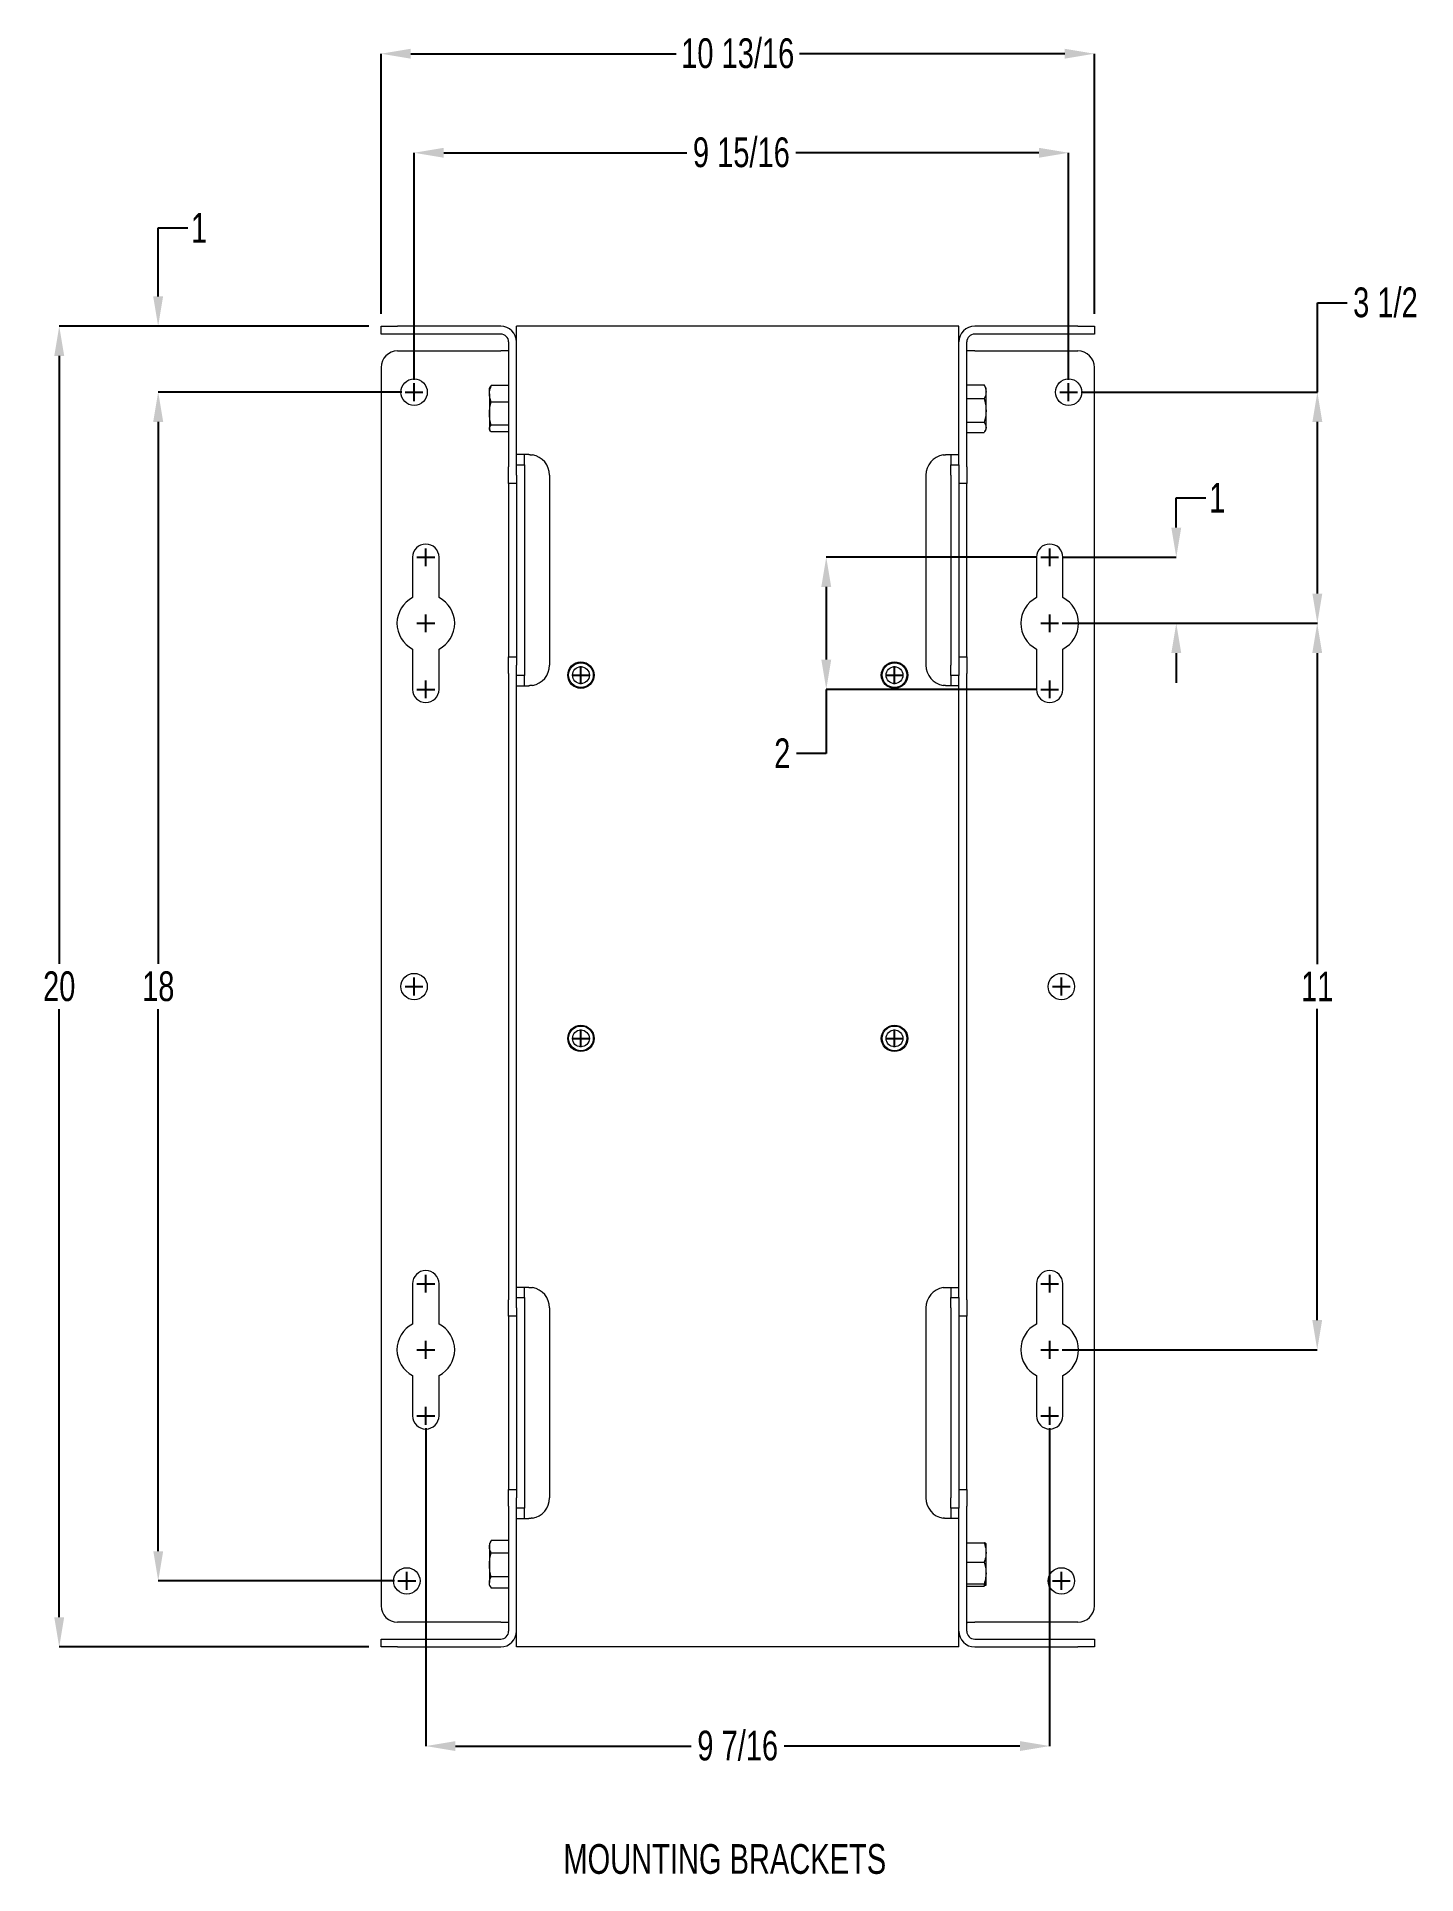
# Model space of a CAD drawing. Header units: inches. Extents: x 1.89 to 8.86, y 1.24 to 10.52.
import ezdxf

# ---------------------------------------------------------------- set-up
doc = ezdxf.new("R2010")
doc.units = ezdxf.units.IN
doc.header["$MEASUREMENT"] = 0
doc.header["$PDSIZE"] = -1
doc.layers.add('DIM', color=1, linetype='Continuous')
doc.styles.add('SLDTEXTSTYLE0', font='ARIAL.TTF', dxfattribs={"width": 0.7})
doc.dimstyles.new('SLDDIMSTYLE0', dxfattribs={"dimtxt": 0.15, "dimasz": 0.15, "dimexe": 0, "dimexo": 0.0625, "dimgap": 0.0375, "dimtad": 0, "dimtih": 1, "dimtoh": 1, "dimdec": 0, "dimlfac": 3, "dimrnd": 1e-09, "dimzin": 12, "dimdsep": 46, "dimtxsty": 'SLDTEXTSTYLE0', "dimsah": 1, "dimcen": 0.09, "dimadec": 0, "dimazin": 0, "dimtfac": 1, "dimtdec": 0, "dimtofl": 0, "dimtmove": 0, "dimatfit": 3, "dimfxl": 0, "dimtolj": 1, "dimtzin": 12, "dimarcsym": 0})
doc.dimstyles.new('SLDDIMSTYLE2', dxfattribs={"dimtxt": 0.15, "dimasz": 0.15, "dimexe": 0, "dimexo": 0.0625, "dimgap": 0.0375, "dimtad": 0, "dimtih": 1, "dimtoh": 1, "dimdec": 0, "dimlfac": 3, "dimrnd": 1e-09, "dimzin": 12, "dimdsep": 46, "dimtxsty": 'SLDTEXTSTYLE0', "dimsah": 1, "dimcen": 0.09, "dimadec": 0, "dimazin": 0, "dimtfac": 1, "dimtdec": 0, "dimtofl": 0, "dimtmove": 0, "dimatfit": 3, "dimfxl": 0, "dimtolj": 1, "dimtzin": 12, "dimarcsym": 0})

# ---------------------------------------------------------------- blocks, each defined once
blk = doc.blocks.new('*D12')
at = {"layer": 'DEFPOINTS', "color": 0}
for p in [(7.1028, 9.9302), (3.7978, 8.7219), (7.1028, 8.7219)]:
    blk.add_point(p, dxfattribs=at)
at = {"layer": 'DIM', "color": 0, "lineweight": -2}
for p, q in [((3.7978, 8.7844), (3.7978, 9.9302)), ((3.9478, 9.9302), (5.1745, 9.9302)), ((6.9528, 9.9302), (5.7261, 9.9302)), ((7.1028, 8.7844), (7.1028, 9.9302))]:
    blk.add_line(p, q, dxfattribs=at)
at = {"layer": 'DIM', "color": 0}
for points in [[(3.9478, 9.9552), (3.9478, 9.9052), (3.7978, 9.9302)], [(6.9528, 9.9552), (6.9528, 9.9052), (7.1028, 9.9302)]]:
    blk.add_solid(points, dxfattribs=at)
at = {"layer": 'DIM', "color": 0, "insert": (5.4503, 10.0078), "char_height": 0.15, "attachment_point": 2, "style": 'SLDTEXTSTYLE0'}
blk.add_mtext('\\A1;9 15/16', dxfattribs=at)
blk = doc.blocks.new('*D13')
at = {"layer": 'DEFPOINTS', "color": 0}
for p in [(3.7978, 8.7219), (2.5061, 2.7219), (3.7611, 2.7219)]:
    blk.add_point(p, dxfattribs=at)
at = {"layer": 'DIM', "color": 0, "lineweight": -2}
for p, q in [((3.7353, 8.7219), (2.5061, 8.7219)), ((2.5061, 8.5719), (2.5061, 5.836)), ((2.5061, 2.8719), (2.5061, 5.6078)), ((3.6986, 2.7219), (2.5061, 2.7219))]:
    blk.add_line(p, q, dxfattribs=at)
at = {"layer": 'DIM', "color": 0}
for points in [[(2.4811, 8.5719), (2.5311, 8.5719), (2.5061, 8.7219)], [(2.4811, 2.8719), (2.5311, 2.8719), (2.5061, 2.7219)]]:
    blk.add_solid(points, dxfattribs=at)
at = {"layer": 'DIM', "color": 0, "insert": (2.5061, 5.7985), "char_height": 0.15, "attachment_point": 2, "style": 'SLDTEXTSTYLE0'}
blk.add_mtext('\\A1;18', dxfattribs=at)
blk = doc.blocks.new('*D14')
at = {"layer": 'DEFPOINTS', "color": 0}
for p in [(2.5056, 9.0552), (3.6311, 9.0552), (3.7978, 8.7219)]:
    blk.add_point(p, dxfattribs=at)
at = {"layer": 'DIM', "color": 0, "lineweight": -2}
for p, q in [((2.5056, 9.2052), (2.5056, 9.5507)), ((2.5056, 9.5507), (2.6556, 9.5507)), ((3.5686, 9.0552), (2.5056, 9.0552)), ((3.7353, 8.7219), (2.5056, 8.7219)), ((2.5056, 8.5719), (2.5056, 8.4219))]:
    blk.add_line(p, q, dxfattribs=at)
at = {"layer": 'DIM', "color": 0}
for points in [[(2.4806, 9.2052), (2.5306, 9.2052), (2.5056, 9.0552)], [(2.4806, 8.5719), (2.5306, 8.5719), (2.5056, 8.7219)]]:
    blk.add_solid(points, dxfattribs=at)
at = {"layer": 'DIM', "color": 0, "insert": (2.7124, 9.626), "char_height": 0.15, "attachment_point": 2, "style": 'SLDTEXTSTYLE0'}
blk.add_mtext('\\A1;1', dxfattribs=at)
blk = doc.blocks.new('*D15')
at = {"layer": 'DEFPOINTS', "color": 0}
for p in [(3.6311, 9.0552), (2.0061, 2.3886), (3.6311, 2.3886)]:
    blk.add_point(p, dxfattribs=at)
at = {"layer": 'DIM', "color": 0, "lineweight": -2}
for p, q in [((3.5686, 9.0552), (2.0061, 9.0552)), ((2.0061, 8.9052), (2.0061, 5.836)), ((2.0061, 2.5386), (2.0061, 5.6078)), ((3.5686, 2.3886), (2.0061, 2.3886))]:
    blk.add_line(p, q, dxfattribs=at)
at = {"layer": 'DIM', "color": 0}
for points in [[(1.9811, 8.9052), (2.0311, 8.9052), (2.0061, 9.0552)], [(1.9811, 2.5386), (2.0311, 2.5386), (2.0061, 2.3886)]]:
    blk.add_solid(points, dxfattribs=at)
at = {"layer": 'DIM', "color": 0, "insert": (2.0061, 5.7985), "char_height": 0.15, "attachment_point": 2, "style": 'SLDTEXTSTYLE0'}
blk.add_mtext('\\A1;20', dxfattribs=at)
blk = doc.blocks.new('*D16')
at = {"layer": 'DEFPOINTS', "color": 0}
for p in [(3.8569, 3.5552), (7.0069, 3.5552), (7.0069, 1.8883)]:
    blk.add_point(p, dxfattribs=at)
at = {"layer": 'DIM', "color": 0, "lineweight": -2}
for p, q in [((3.8569, 3.4927), (3.8569, 1.8883)), ((7.0069, 3.4927), (7.0069, 1.8883)), ((4.0069, 1.8883), (5.1969, 1.8883)), ((6.8569, 1.8883), (5.6669, 1.8883))]:
    blk.add_line(p, q, dxfattribs=at)
at = {"layer": 'DIM', "color": 0}
for points in [[(4.0069, 1.9133), (4.0069, 1.8633), (3.8569, 1.8883)], [(6.8569, 1.9133), (6.8569, 1.8633), (7.0069, 1.8883)]]:
    blk.add_solid(points, dxfattribs=at)
at = {"layer": 'DIM', "color": 0, "insert": (5.4319, 1.9659), "char_height": 0.15, "attachment_point": 2, "style": 'SLDTEXTSTYLE0'}
blk.add_mtext('\\A1;9 7/16', dxfattribs=at)
blk = doc.blocks.new('*D17')
at = {"layer": 'DEFPOINTS', "color": 0}
for p in [(7.0069, 7.5552), (7.0069, 3.8886), (8.3578, 3.8886)]:
    blk.add_point(p, dxfattribs=at)
at = {"layer": 'DIM', "color": 0, "lineweight": -2}
for p, q in [((7.0694, 7.5552), (8.3578, 7.5552)), ((8.3578, 7.4052), (8.3578, 5.8347)), ((8.3578, 4.0386), (8.3578, 5.6091)), ((7.0694, 3.8886), (8.3578, 3.8886))]:
    blk.add_line(p, q, dxfattribs=at)
at = {"layer": 'DIM', "color": 0}
for points in [[(8.3328, 7.4052), (8.3828, 7.4052), (8.3578, 7.5552)], [(8.3328, 4.0386), (8.3828, 4.0386), (8.3578, 3.8886)]]:
    blk.add_solid(points, dxfattribs=at)
at = {"layer": 'DIM', "color": 0, "insert": (8.3578, 5.7972), "char_height": 0.15, "attachment_point": 2, "style": 'SLDTEXTSTYLE0'}
blk.add_mtext('\\A1;11', dxfattribs=at)
blk = doc.blocks.new('*D18')
at = {"layer": 'DEFPOINTS', "color": 0}
for p in [(7.1028, 8.7219), (7.0069, 7.5552), (8.3585, 7.5552)]:
    blk.add_point(p, dxfattribs=at)
at = {"layer": 'DIM', "color": 0, "lineweight": -2}
for p, q in [((8.3585, 8.7219), (8.3585, 9.1727)), ((8.3585, 9.1727), (8.5085, 9.1727)), ((7.1653, 8.7219), (8.3585, 8.7219)), ((8.3585, 7.7052), (8.3585, 8.5719)), ((7.0694, 7.5552), (8.3585, 7.5552))]:
    blk.add_line(p, q, dxfattribs=at)
at = {"layer": 'DIM', "color": 0}
for points in [[(8.3335, 8.5719), (8.3835, 8.5719), (8.3585, 8.7219)], [(8.3335, 7.7052), (8.3835, 7.7052), (8.3585, 7.5552)]]:
    blk.add_solid(points, dxfattribs=at)
at = {"layer": 'DIM', "color": 0, "insert": (8.7022, 9.2503), "char_height": 0.15, "attachment_point": 2, "style": 'SLDTEXTSTYLE0'}
blk.add_mtext('\\A1;3 1/2', dxfattribs=at)
blk = doc.blocks.new('*D19')
at = {"layer": 'DEFPOINTS', "color": 0}
for p in [(7.0069, 7.8886), (5.8789, 7.2219), (7.0069, 7.2219)]:
    blk.add_point(p, dxfattribs=at)
at = {"layer": 'DIM', "color": 0, "lineweight": -2}
for p, q in [((6.9444, 7.8886), (5.8789, 7.8886)), ((5.8789, 7.7386), (5.8789, 7.3719)), ((6.9444, 7.2219), (5.8789, 7.2219)), ((5.8789, 7.2219), (5.8789, 6.8989)), ((5.8789, 6.8989), (5.7289, 6.8989))]:
    blk.add_line(p, q, dxfattribs=at)
at = {"layer": 'DIM', "color": 0}
for points in [[(5.8539, 7.7386), (5.9039, 7.7386), (5.8789, 7.8886)], [(5.8539, 7.3719), (5.9039, 7.3719), (5.8789, 7.2219)]]:
    blk.add_solid(points, dxfattribs=at)
at = {"layer": 'DIM', "color": 0, "insert": (5.6567, 6.9742), "char_height": 0.15, "attachment_point": 2, "style": 'SLDTEXTSTYLE0'}
blk.add_mtext('\\A1;2', dxfattribs=at)
blk = doc.blocks.new('*D20')
at = {"layer": 'DEFPOINTS', "color": 0}
for p in [(7.0069, 7.8886), (7.6462, 7.8886), (7.0069, 7.5552)]:
    blk.add_point(p, dxfattribs=at)
at = {"layer": 'DIM', "color": 0, "lineweight": -2}
for p, q in [((7.6462, 8.0386), (7.6462, 8.1886)), ((7.6462, 8.1886), (7.7962, 8.1886)), ((7.0694, 7.8886), (7.6462, 7.8886)), ((7.0694, 7.5552), (7.6462, 7.5552)), ((7.6462, 7.4052), (7.6462, 7.2552))]:
    blk.add_line(p, q, dxfattribs=at)
at = {"layer": 'DIM', "color": 0}
for points in [[(7.6212, 8.0386), (7.6712, 8.0386), (7.6462, 7.8886)], [(7.6212, 7.4052), (7.6712, 7.4052), (7.6462, 7.5552)]]:
    blk.add_solid(points, dxfattribs=at)
at = {"layer": 'DIM', "color": 0, "insert": (7.8531, 8.2639), "char_height": 0.15, "attachment_point": 2, "style": 'SLDTEXTSTYLE0'}
blk.add_mtext('\\A1;1', dxfattribs=at)
blk = doc.blocks.new('*D21')
at = {"layer": 'DEFPOINTS', "color": 0}
for p in [(7.2328, 10.4302), (3.6311, 9.0552), (7.2328, 9.0552)]:
    blk.add_point(p, dxfattribs=at)
at = {"layer": 'DIM', "color": 0, "lineweight": -2}
for p, q in [((3.6311, 9.1177), (3.6311, 10.4302)), ((3.7811, 10.4302), (5.1203, 10.4302)), ((7.0828, 10.4302), (5.7436, 10.4302)), ((7.2328, 9.1177), (7.2328, 10.4302))]:
    blk.add_line(p, q, dxfattribs=at)
at = {"layer": 'DIM', "color": 0}
for points in [[(3.7811, 10.4552), (3.7811, 10.4052), (3.6311, 10.4302)], [(7.0828, 10.4552), (7.0828, 10.4052), (7.2328, 10.4302)]]:
    blk.add_solid(points, dxfattribs=at)
at = {"layer": 'DIM', "color": 0, "insert": (5.4319, 10.5079), "char_height": 0.15, "attachment_point": 2, "style": 'SLDTEXTSTYLE0'}
blk.add_mtext('\\A1;10 13/16', dxfattribs=at)

msp = doc.modelspace()

# ---------------------------------------------------------------- linework, layer by layer
at = {"color": 7, "linetype": 'Continuous', "lineweight": 15}
for p, q in [((3.631114, 9.015247), (3.631114, 9.055247)), ((3.631114, 9.055247), (3.714447, 9.055247)), ((3.714447, 9.015247), (3.631114, 9.015247)), ((4.235281, 9.055247), (3.714447, 9.055247)), ((4.235281, 9.015247), (3.714447, 9.015247)), ((4.395281, 9.055247), (4.315281, 9.055247)), ((4.315281, 8.406914), (4.315281, 9.055247)), ((6.468614, 9.055247), (4.395281, 9.055247)), ((6.548614, 9.055247), (6.468614, 9.055247)), ((6.548614, 8.406914), (6.548614, 9.055247)), ((7.149447, 9.055247), (6.628614, 9.055247)), ((7.149447, 9.015247), (6.628614, 9.015247)), ((7.149447, 9.055247), (7.232781, 9.055247)), ((7.232781, 9.015247), (7.149447, 9.015247)), ((7.232781, 9.055247), (7.232781, 9.015247)), ((3.714447, 8.930247), (4.235281, 8.930247)), ((4.269922, 8.930247), (4.235281, 8.930247)), ((4.275281, 8.975247), (4.275281, 8.344414)), ((6.588614, 8.344414), (6.588614, 8.975247)), ((6.628614, 8.930247), (6.593973, 8.930247)), ((6.628614, 8.930247), (7.149447, 8.930247)), ((3.631114, 8.846914), (3.631114, 2.596914)), ((7.232781, 2.596914), (7.232781, 8.846914)), ((4.178281, 8.713539), (4.178281, 8.742747)), ((4.275281, 8.7553), (4.187584, 8.7553)), ((6.588614, 8.758424), (6.67631, 8.758424)), ((6.685614, 8.724024), (6.685614, 8.742747)), ((6.685614, 8.629701), (6.685614, 8.724024)), ((4.178281, 8.713539), (4.178281, 8.613418)), ((4.275281, 8.671778), (4.187584, 8.671778)), ((6.588614, 8.689623), (6.67631, 8.689623)), ((6.685614, 8.544258), (6.685614, 8.629701)), ((4.178281, 8.613418), (4.178281, 8.53846)), ((4.178281, 8.53846), (4.178281, 8.534414)), ((4.275281, 8.555058), (4.187584, 8.555058)), ((6.588614, 8.56978), (6.67631, 8.56978)), ((6.685614, 8.534414), (6.685614, 8.544258)), ((4.275281, 8.521862), (4.187584, 8.521862)), ((6.588614, 8.518737), (6.67631, 8.518737)), ((4.377947, 8.406914), (4.315281, 8.406914)), ((4.315281, 8.354914), (4.315281, 8.406914)), ((4.315281, 8.354914), (4.355281, 8.354914)), ((4.315281, 8.302914), (4.315281, 8.354914)), ((4.355281, 8.354914), (4.355281, 8.406914)), ((4.355281, 8.354914), (4.355281, 8.302914)), ((6.485947, 8.406914), (6.548614, 8.406914)), ((6.508614, 8.406914), (6.508614, 8.354914)), ((6.508614, 8.354914), (6.548614, 8.354914)), ((6.508614, 8.302914), (6.508614, 8.354914)), ((6.548614, 8.354914), (6.548614, 8.406914)), ((6.548614, 8.354914), (6.548614, 8.302914)), ((4.275281, 8.261081), (4.275281, 8.344414)), ((4.315281, 8.261081), (4.275281, 8.261081)), ((4.275281, 8.261081), (4.275281, 7.386081)), ((4.315281, 8.302914), (4.315281, 7.344247)), ((4.355281, 8.302914), (4.355281, 7.344247)), ((4.481947, 8.302914), (4.481947, 7.344247)), ((6.381947, 8.302914), (6.381947, 7.344247)), ((6.508614, 8.302914), (6.508614, 7.344247)), ((6.548614, 8.302914), (6.548614, 7.344247)), ((6.588614, 8.261081), (6.548614, 8.261081)), ((6.588614, 8.344414), (6.588614, 8.261081)), ((6.588614, 7.386081), (6.588614, 8.261081)), ((3.790281, 7.888581), (3.790281, 7.684951)), ((3.923614, 7.684951), (3.923614, 7.888581)), ((6.940281, 7.888581), (6.940281, 7.684951)), ((7.073614, 7.684951), (7.073614, 7.888581)), ((3.790281, 7.425544), (3.790281, 7.221914)), ((3.923614, 7.221914), (3.923614, 7.425544)), ((6.940281, 7.425544), (6.940281, 7.221914)), ((7.073614, 7.221914), (7.073614, 7.425544)), ((4.275281, 7.386081), (4.315281, 7.386081)), ((4.275281, 7.302747), (4.275281, 7.386081)), ((4.315281, 7.292247), (4.315281, 7.344247)), ((4.355281, 7.344247), (4.355281, 7.292247)), ((6.508614, 7.292247), (6.508614, 7.344247)), ((6.548614, 7.386081), (6.588614, 7.386081)), ((6.548614, 7.344247), (6.548614, 7.292247)), ((6.588614, 7.386081), (6.588614, 7.302747)), ((4.275281, 7.302747), (4.275281, 4.141081)), ((4.355281, 7.292247), (4.315281, 7.292247)), ((4.315281, 7.240247), (4.315281, 7.292247)), ((4.315281, 7.240247), (4.377947, 7.240247)), ((4.315281, 4.203581), (4.315281, 7.240247)), ((4.355281, 7.240247), (4.355281, 7.292247)), ((6.548614, 7.240247), (6.485947, 7.240247)), ((6.548614, 7.292247), (6.508614, 7.292247)), ((6.508614, 7.292247), (6.508614, 7.240247)), ((6.548614, 7.240247), (6.548614, 7.292247)), ((6.548614, 4.203581), (6.548614, 7.240247)), ((6.588614, 4.141081), (6.588614, 7.302747)), ((3.790281, 4.221914), (3.790281, 4.018284)), ((3.923614, 4.018284), (3.923614, 4.221914)), ((4.377947, 4.203581), (4.315281, 4.203581)), ((4.315281, 4.151581), (4.315281, 4.203581)), ((4.355281, 4.151581), (4.355281, 4.203581)), ((6.485947, 4.203581), (6.548614, 4.203581)), ((6.508614, 4.203581), (6.508614, 4.151581)), ((6.548614, 4.151581), (6.548614, 4.203581)), ((6.940281, 4.221914), (6.940281, 4.018284)), ((7.073614, 4.018284), (7.073614, 4.221914)), ((4.275281, 4.057748), (4.275281, 4.141081)), ((4.315281, 4.151581), (4.355281, 4.151581)), ((4.315281, 4.099581), (4.315281, 4.151581)), ((4.315281, 4.099581), (4.315281, 3.140914)), ((4.355281, 4.151581), (4.355281, 4.099581)), ((4.355281, 4.099581), (4.355281, 3.140914)), ((4.481947, 4.099581), (4.481947, 3.140914)), ((6.381947, 4.099581), (6.381947, 3.140914)), ((6.508614, 4.151581), (6.548614, 4.151581)), ((6.508614, 4.099581), (6.508614, 4.151581)), ((6.508614, 4.099581), (6.508614, 3.140914)), ((6.548614, 4.151581), (6.548614, 4.099581)), ((6.548614, 4.099581), (6.548614, 3.140914)), ((6.588614, 4.141081), (6.588614, 4.057748)), ((4.315281, 4.057748), (4.275281, 4.057748)), ((4.275281, 4.057748), (4.275281, 3.182747)), ((6.588614, 4.057748), (6.548614, 4.057748)), ((6.588614, 3.182747), (6.588614, 4.057748)), ((3.790281, 3.758878), (3.790281, 3.555248)), ((3.923614, 3.555248), (3.923614, 3.758878)), ((6.940281, 3.758878), (6.940281, 3.555248)), ((7.073614, 3.555248), (7.073614, 3.758878)), ((4.275281, 3.182747), (4.315281, 3.182747)), ((4.275281, 3.099414), (4.275281, 3.182747)), ((6.548614, 3.182747), (6.588614, 3.182747)), ((6.588614, 3.182747), (6.588614, 3.099414)), ((4.275281, 3.099414), (4.275281, 2.468581)), ((4.315281, 3.088914), (4.315281, 3.140914)), ((4.355281, 3.088914), (4.315281, 3.088914)), ((4.315281, 3.036914), (4.315281, 3.088914)), ((4.355281, 3.140914), (4.355281, 3.088914)), ((4.355281, 3.036914), (4.355281, 3.088914)), ((6.508614, 3.088914), (6.508614, 3.140914)), ((6.548614, 3.088914), (6.508614, 3.088914)), ((6.508614, 3.088914), (6.508614, 3.036914)), ((6.548614, 3.140914), (6.548614, 3.088914)), ((6.548614, 3.036914), (6.548614, 3.088914)), ((6.588614, 2.468581), (6.588614, 3.099414)), ((4.315281, 3.036914), (4.377947, 3.036914)), ((4.315281, 2.388581), (4.315281, 3.036914)), ((6.548614, 3.036914), (6.485947, 3.036914)), ((6.548614, 2.388581), (6.548614, 3.036914)), ((4.178281, 2.909414), (4.178281, 2.893815)), ((4.178281, 2.893815), (4.178281, 2.802045)), ((4.275281, 2.925472), (4.187584, 2.925472)), ((6.588614, 2.914417), (6.67631, 2.914417)), ((6.685614, 2.86526), (6.685614, 2.909328)), ((4.178281, 2.802045), (4.178281, 2.713478)), ((4.275281, 2.862157), (4.187584, 2.862157)), ((6.588614, 2.816103), (6.67631, 2.816103)), ((6.685614, 2.761518), (6.685614, 2.86526)), ((4.178281, 2.701081), (4.178281, 2.713478)), ((4.275281, 2.741933), (4.187584, 2.741933)), ((6.588614, 2.706933), (6.67631, 2.706933)), ((6.588614, 2.696078), (6.67631, 2.696078)), ((6.685614, 2.701506), (6.685614, 2.761518)), ((4.275281, 2.685023), (4.187584, 2.685023)), ((4.235281, 2.513581), (3.714447, 2.513581)), ((4.235281, 2.513581), (4.269922, 2.513581)), ((6.593973, 2.513581), (6.628614, 2.513581)), ((7.149447, 2.513581), (6.628614, 2.513581)), ((3.631114, 2.388581), (3.631114, 2.428581)), ((3.631114, 2.428581), (3.714447, 2.428581)), ((3.714447, 2.428581), (4.235281, 2.428581)), ((6.628614, 2.428581), (7.149447, 2.428581)), ((7.149447, 2.428581), (7.232781, 2.428581)), ((7.232781, 2.428581), (7.232781, 2.388581)), ((3.714447, 2.388581), (3.631114, 2.388581)), ((3.714447, 2.388581), (4.235281, 2.388581)), ((4.395281, 2.388581), (4.315281, 2.388581)), ((6.468614, 2.388581), (4.395281, 2.388581)), ((6.548614, 2.388581), (6.468614, 2.388581)), ((6.628614, 2.388581), (7.149447, 2.388581)), ((7.232781, 2.388581), (7.149447, 2.388581))]:
    msp.add_line(p, q, dxfattribs=at)
for centre, radius in [((3.797781, 8.721914), 0.066667), ((7.102781, 8.721914), 0.066667), ((4.640281, 7.293581), 0.066667), ((4.640281, 7.293581), 0.0625), ((4.640281, 7.293581), 0.0425), ((6.223614, 7.293581), 0.066667), ((6.223614, 7.293581), 0.0625), ((6.223614, 7.293581), 0.0425), ((3.797781, 5.721914), 0.066667), ((7.066114, 5.721914), 0.066667), ((4.640281, 5.460247), 0.066667), ((4.640281, 5.460247), 0.0625), ((4.640281, 5.460247), 0.0425), ((6.223614, 5.460247), 0.066667), ((6.223614, 5.460247), 0.0625), ((6.223614, 5.460247), 0.0425), ((3.761114, 2.721914), 0.066667), ((7.066114, 2.721914), 0.066667)]:
    msp.add_circle(centre, radius, dxfattribs=at)
for centre, radius, start, end in [((4.235281, 8.975247), 0.08, 0, 90), ((4.235281, 8.975247), 0.04, 0, 90), ((6.628614, 8.975247), 0.08, 90, 180), ((6.628614, 8.975247), 0.04, 90, 180), ((3.714447, 8.846914), 0.083333, 90, 180), ((7.149447, 8.846914), 0.083333, 0, 90), ((4.377947, 8.302914), 0.104, 0, 80.4059318), ((6.485947, 8.302914), 0.104, 99.5940682, 180), ((3.856947, 7.888581), 0.066667, 360, 180), ((7.006947, 7.888581), 0.066667, 360, 180), ((3.856947, 7.555247), 0.145833, 117.2028944, 242.7971056), ((3.856947, 7.555247), 0.145833, 297.2028944, 62.7971056), ((7.006947, 7.555247), 0.145833, 117.2028944, 242.7971056), ((7.006947, 7.555247), 0.145833, 297.2028944, 62.7971056), ((4.377947, 7.344247), 0.104, 279.5940682, 0), ((6.485947, 7.344247), 0.104, 180, 260.4059318), ((3.856947, 7.221914), 0.066667, 180, 360), ((7.006947, 7.221914), 0.066667, 180, 0), ((3.856947, 4.221914), 0.066667, 360, 180), ((7.006947, 4.221914), 0.066667, 360, 180), ((4.377947, 4.099581), 0.104, 0, 80.4059318), ((6.485947, 4.099581), 0.104, 99.5940682, 180), ((3.856947, 3.888581), 0.145833, 117.2028944, 242.7971056), ((3.856947, 3.888581), 0.145833, 297.2028944, 62.7971056), ((7.006947, 3.888581), 0.145833, 117.2028944, 242.7971056), ((7.006947, 3.888581), 0.145833, 297.2028944, 62.7971056), ((3.856947, 3.555247), 0.066667, 180, 0), ((7.006947, 3.555247), 0.066667, 180, 0), ((4.377947, 3.140914), 0.104, 279.5940682, 0), ((6.485947, 3.140914), 0.104, 180, 260.4059318), ((3.714447, 2.596914), 0.083333, 180, 270), ((7.149447, 2.596914), 0.083333, 270, 360), ((4.235281, 2.468581), 0.08, 270, 0), ((4.235281, 2.468581), 0.04, 270, 0), ((6.628614, 2.468581), 0.08, 180, 270), ((6.628614, 2.468581), 0.04, 180, 270)]:
    msp.add_arc(centre, radius, start, end, dxfattribs=at)
for points, knots in [([(4.275281, 8.950247), (4.275283, 8.948004), (4.275289, 8.943517), (4.275152, 8.937554), (4.274377, 8.933135), (4.272695, 8.930628), (4.270816, 8.93037), (4.269922, 8.930247)], [0, 0, 0, 0, 0.20831864, 0.41669588, 0.62278805, 0.82049891, 1, 1, 1, 1]), ([(6.593973, 8.930247), (6.592953, 8.93041), (6.590911, 8.930737), (6.589348, 8.933697), (6.588709, 8.938281), (6.588608, 8.943984), (6.588612, 8.948184), (6.588614, 8.950247)], [0, 0, 0, 0, 0.20686037, 0.41437912, 0.6096814, 0.80828502, 1, 1, 1, 1]), ([(4.178281, 8.713539), (4.178391, 8.716938), (4.178851, 8.73107), (4.183814, 8.744841), (4.187584, 8.7553)], [0, 0, 0, 0, 0.24051561, 1, 1, 1, 1]), ([(4.187584, 8.7553), (4.184645, 8.752619), (4.181631, 8.74987), (4.180792, 8.747028), (4.180771, 8.746958)], [0, 0, 0, 0, 0.97535278, 1, 1, 1, 1]), ([(6.67631, 8.758424), (6.68008, 8.749809), (6.685044, 8.738465), (6.685503, 8.726823), (6.685614, 8.724024)], [0, 0, 0, 0, 0.7594832, 1, 1, 1, 1]), ([(6.685614, 8.724024), (6.685307, 8.719526), (6.684689, 8.710466), (6.680794, 8.698999), (6.6775, 8.692111), (6.67631, 8.689623)], [0, 0, 0, 0, 0.38629373, 0.77828249, 1, 1, 1, 1]), ([(4.187584, 8.671778), (4.186394, 8.674798), (4.183129, 8.683086), (4.179222, 8.697004), (4.178596, 8.708003), (4.178281, 8.713539)], [0, 0, 0, 0, 0.22171863, 0.60834017, 1, 1, 1, 1]), ([(4.178281, 8.613418), (4.178292, 8.614801), (4.178376, 8.625277), (4.180408, 8.645028), (4.185178, 8.662807), (4.187584, 8.671778)], [0, 0, 0, 0, 0.07008519, 0.53078199, 1, 1, 1, 1]), ([(6.67631, 8.689623), (6.678911, 8.679891), (6.684159, 8.66025), (6.685126, 8.639946), (6.685614, 8.629701)], [0, 0, 0, 0, 0.49545794, 1, 1, 1, 1]), ([(6.685614, 8.629701), (6.685603, 8.628281), (6.685519, 8.617525), (6.683487, 8.597245), (6.678717, 8.57899), (6.67631, 8.56978)], [0, 0, 0, 0, 0.07008606, 0.53078263, 1, 1, 1, 1]), ([(4.187584, 8.555058), (4.184984, 8.564536), (4.179736, 8.583666), (4.178768, 8.603441), (4.178281, 8.613418)], [0, 0, 0, 0, 0.49545798, 1, 1, 1, 1]), ([(4.178281, 8.53846), (4.178292, 8.538853), (4.178376, 8.541833), (4.180408, 8.54745), (4.185178, 8.552507), (4.187584, 8.555058)], [0, 0, 0, 0, 0.07008521, 0.53078194, 1, 1, 1, 1]), ([(4.187584, 8.521862), (4.184984, 8.524557), (4.179736, 8.529998), (4.178768, 8.535622), (4.178281, 8.53846)], [0, 0, 0, 0, 0.49545823, 1, 1, 1, 1]), ([(6.67631, 8.56978), (6.678911, 8.565635), (6.684159, 8.557269), (6.685126, 8.548622), (6.685614, 8.544258)], [0, 0, 0, 0, 0.49545773, 1, 1, 1, 1]), ([(6.685614, 8.544258), (6.685603, 8.543653), (6.685519, 8.539072), (6.683487, 8.530435), (6.678717, 8.52266), (6.67631, 8.518737)], [0, 0, 0, 0, 0.070086027, 0.530782387, 1, 1, 1, 1]), ([(4.178281, 2.893815), (4.178587, 2.897953), (4.179206, 2.906291), (4.1831, 2.916844), (4.186394, 2.923182), (4.187584, 2.925472)], [0, 0, 0, 0, 0.38629307, 0.77828277, 1, 1, 1, 1]), ([(4.187584, 2.862157), (4.183814, 2.870086), (4.178851, 2.880525), (4.178391, 2.891238), (4.178281, 2.893815)], [0, 0, 0, 0, 0.7594821, 1, 1, 1, 1]), ([(6.67631, 2.914417), (6.678911, 2.906433), (6.684159, 2.89032), (6.685126, 2.873664), (6.685614, 2.86526)], [0, 0, 0, 0, 0.49545984, 1, 1, 1, 1]), ([(6.685614, 2.908989), (6.685307, 2.909698), (6.684689, 2.911128), (6.680794, 2.912938), (6.6775, 2.914024), (6.67631, 2.914417)], [0, 0, 0, 0, 0.386293397, 0.778282623, 1, 1, 1, 1]), ([(4.178281, 2.802045), (4.178292, 2.80347), (4.178376, 2.81426), (4.180408, 2.834605), (4.185178, 2.852917), (4.187584, 2.862157)], [0, 0, 0, 0, 0.070085, 0.53078144, 1, 1, 1, 1]), ([(4.187584, 2.741933), (4.184984, 2.751696), (4.179736, 2.771399), (4.178768, 2.791768), (4.178281, 2.802045)], [0, 0, 0, 0, 0.49545468, 1, 1, 1, 1]), ([(6.685614, 2.86526), (6.685603, 2.864095), (6.685519, 2.855271), (6.683487, 2.838634), (6.678717, 2.823659), (6.67631, 2.816103)], [0, 0, 0, 0, 0.07008343, 0.53078078, 1, 1, 1, 1]), ([(6.67631, 2.816103), (6.678911, 2.807238), (6.684159, 2.789346), (6.685126, 2.77085), (6.685614, 2.761518)], [0, 0, 0, 0, 0.49545564, 1, 1, 1, 1]), ([(4.178281, 2.713478), (4.178292, 2.714152), (4.178376, 2.719261), (4.180408, 2.72889), (4.185178, 2.737559), (4.187584, 2.741933)], [0, 0, 0, 0, 0.07008614, 0.53078177, 1, 1, 1, 1]), ([(4.186625, 2.687004), (4.184417, 2.69097), (4.179589, 2.699645), (4.178741, 2.708611), (4.178281, 2.713478)], [0, 0, 0, 0, 0.457238158, 1, 1, 1, 1]), ([(6.685614, 2.761518), (6.685603, 2.760225), (6.685519, 2.750427), (6.683487, 2.731953), (6.678717, 2.715324), (6.67631, 2.706933)], [0, 0, 0, 0, 0.07008498, 0.53078308, 1, 1, 1, 1]), ([(6.67631, 2.696078), (6.678911, 2.704062), (6.684159, 2.720174), (6.685126, 2.736831), (6.685614, 2.745235)], [0, 0, 0, 0, 0.49545726, 1, 1, 1, 1]), ([(6.67631, 2.706933), (6.6775, 2.706541), (6.680765, 2.705464), (6.684673, 2.703655), (6.685299, 2.702225), (6.685614, 2.701506)], [0, 0, 0, 0, 0.22171788, 0.608339765, 1, 1, 1, 1]), ([(6.685614, 2.701506), (6.685503, 2.701064), (6.685044, 2.699228), (6.68008, 2.697438), (6.67631, 2.696078)], [0, 0, 0, 0, 0.2405156, 1, 1, 1, 1]), ([(4.269922, 2.513581), (4.270941, 2.513418), (4.272983, 2.513091), (4.274547, 2.510131), (4.275185, 2.505547), (4.275287, 2.499844), (4.275283, 2.495644), (4.275281, 2.493581)], [0, 0, 0, 0, 0.20686205, 0.41438303, 0.60968657, 0.80829154, 1, 1, 1, 1]), ([(6.588614, 2.493581), (6.588611, 2.495824), (6.588605, 2.500311), (6.588742, 2.506274), (6.589518, 2.510693), (6.591199, 2.513201), (6.593079, 2.513458), (6.593973, 2.513581)], [0, 0, 0, 0, 0.2083083, 0.41669241, 0.6227832, 0.82049814, 1, 1, 1, 1])]:
    msp.add_open_spline(points, degree=3, knots=knots, dxfattribs=at)
for points in [[(4.180726, 8.746984), (4.178281, 8.742747)], [(6.678943, 8.753621), (6.67631, 8.758424)], [(6.685614, 8.742747), (6.679238, 8.753791)], [(4.178281, 8.534414), (4.180726, 8.530178)], [(6.679238, 8.52337), (6.685614, 8.534414)], [(4.377947, 8.406914), (4.395281, 8.405459)], [(6.468614, 8.405459), (6.485947, 8.406914)], [(4.395281, 7.241702), (4.377947, 7.240247)], [(6.485947, 7.240247), (6.468614, 7.241702)], [(4.377947, 4.203581), (4.395281, 4.202126)], [(6.468614, 4.202126), (6.485947, 4.203581)], [(4.395281, 3.038369), (4.377947, 3.036914)], [(6.485947, 3.036914), (6.468614, 3.038369)], [(4.186462, 2.923585), (4.178281, 2.909414)], [(4.187584, 2.925472), (4.186625, 2.92349)], [(6.685614, 2.909414), (6.685367, 2.909841)], [(4.178281, 2.701081), (4.186462, 2.68691)], [(6.685367, 2.700654), (6.685614, 2.701081)]]:
    msp.add_open_spline(points, degree=1, dxfattribs=at)
at = {"layer": 'DIM'}
for p, q in [((3.752781, 8.721914), (3.842781, 8.721914)), ((3.797781, 8.676914), (3.797781, 8.766914)), ((7.057781, 8.721914), (7.147781, 8.721914)), ((7.102781, 8.676914), (7.102781, 8.766914)), ((3.811947, 7.888581), (3.901947, 7.888581)), ((3.856947, 7.843581), (3.856947, 7.933581)), ((6.961947, 7.888581), (7.051947, 7.888581)), ((7.006947, 7.843581), (7.006947, 7.933581)), ((3.811947, 7.555247), (3.901947, 7.555247)), ((3.856947, 7.510247), (3.856947, 7.600247)), ((6.961947, 7.555247), (7.051947, 7.555247)), ((7.006947, 7.510247), (7.006947, 7.600247)), ((4.640281, 7.248581), (4.640281, 7.338581)), ((6.223614, 7.248581), (6.223614, 7.338581)), ((3.856947, 7.176914), (3.856947, 7.266914)), ((4.595281, 7.293581), (4.685281, 7.293581)), ((6.178614, 7.293581), (6.268614, 7.293581)), ((7.006947, 7.176914), (7.006947, 7.266914)), ((3.811947, 7.221914), (3.901947, 7.221914)), ((6.961947, 7.221914), (7.051947, 7.221914)), ((3.797781, 5.676914), (3.797781, 5.766914)), ((7.066114, 5.676914), (7.066114, 5.766914)), ((3.752781, 5.721914), (3.842781, 5.721914)), ((7.021114, 5.721914), (7.111114, 5.721914)), ((4.640281, 5.415247), (4.640281, 5.505247)), ((6.223614, 5.415247), (6.223614, 5.505247)), ((4.595281, 5.460247), (4.685281, 5.460247)), ((6.178614, 5.460247), (6.268614, 5.460247)), ((3.856947, 4.176914), (3.856947, 4.266914)), ((7.006947, 4.176914), (7.006947, 4.266914)), ((3.811947, 4.221914), (3.901947, 4.221914)), ((6.961947, 4.221914), (7.051947, 4.221914)), ((3.856947, 3.843581), (3.856947, 3.933581)), ((7.006947, 3.843581), (7.006947, 3.933581)), ((3.811947, 3.888581), (3.901947, 3.888581)), ((6.961947, 3.888581), (7.051947, 3.888581)), ((3.811947, 3.555247), (3.901947, 3.555247)), ((3.856947, 3.510247), (3.856947, 3.600247)), ((6.961947, 3.555247), (7.051947, 3.555247)), ((7.006947, 3.510247), (7.006947, 3.600247)), ((3.716114, 2.721914), (3.806114, 2.721914)), ((3.761114, 2.676914), (3.761114, 2.766914)), ((7.021114, 2.721914), (7.111114, 2.721914)), ((7.066114, 2.676914), (7.066114, 2.766914))]:
    msp.add_line(p, q, dxfattribs=at)

# ---------------------------------------------------------------- texts
at = {"layer": 'DIM', "insert": (4.551834, 1.393485), "char_height": 0.15, "attachment_point": 1, "style": 'SLDTEXTSTYLE0'}
msp.add_mtext('MOUNTING BRACKETS', dxfattribs=at)

# ---------------------------------------------------------------- dimensions: what is measured, and where the dimension line sits
at = {"layer": 'DIM'}
for base, p1, p2, angle, picture, middle in [((7.232781, 10.430247), (3.631114, 9.055247), (7.232781, 9.055247), 0, '*D21', (5.431947, 10.430247)), ((7.102781, 9.930247), (3.797781, 8.721914), (7.102781, 8.721914), 0, '*D12', (5.450281, 9.930247)), ((2.006114, 2.388581), (3.631114, 9.055247), (3.631114, 2.388581), 90, '*D15', (2.006114, 5.721914)), ((2.506114, 2.721914), (3.797781, 8.721914), (3.761114, 2.721914), 90, '*D13', (2.506114, 5.721914)), ((8.357781, 3.888581), (7.006947, 7.555247), (7.006947, 3.888581), 90, '*D17', (8.357781, 5.721914)), ((7.006947, 1.888329), (3.856947, 3.555247), (7.006947, 3.555247), 0, '*D16', (5.431947, 1.888329))]:
    dim = msp.add_linear_dim(base=base, p1=p1, p2=p2, angle=angle, dimstyle='SLDDIMSTYLE0', override={"dimdec": 4, "dimlunit": 5, "dimfrac": 2}, dxfattribs=at)
    dim.commit()
    dim.dimension.update_dxf_attribs({"geometry": picture, "text_midpoint": middle})
for base, p1, p2, dimstyle, picture, middle in [((2.505573, 9.055247), (3.797781, 8.721914), (3.631114, 9.055247), 'SLDDIMSTYLE2', '*D14', (2.712411, 9.5507)), ((8.358508, 7.555247), (7.102781, 8.721914), (7.006947, 7.555247), 'SLDDIMSTYLE0', '*D18', (8.702183, 9.172666)), ((7.646225, 7.888581), (7.006947, 7.555247), (7.006947, 7.888581), 'SLDDIMSTYLE2', '*D20', (7.853064, 8.188581)), ((5.878938, 7.221914), (7.006947, 7.888581), (7.006947, 7.221914), 'SLDDIMSTYLE2', '*D19', (5.656665, 6.898876))]:
    dim = msp.add_linear_dim(base=base, p1=p1, p2=p2, angle=90, dimstyle=dimstyle, override={"dimdec": 4, "dimlunit": 5, "dimfrac": 2}, dxfattribs=at)
    dim.commit()
    dim.dimension.update_dxf_attribs({"geometry": picture, "text_midpoint": middle, "dimtype": 160})

doc.saveas('drawing.dxf')
